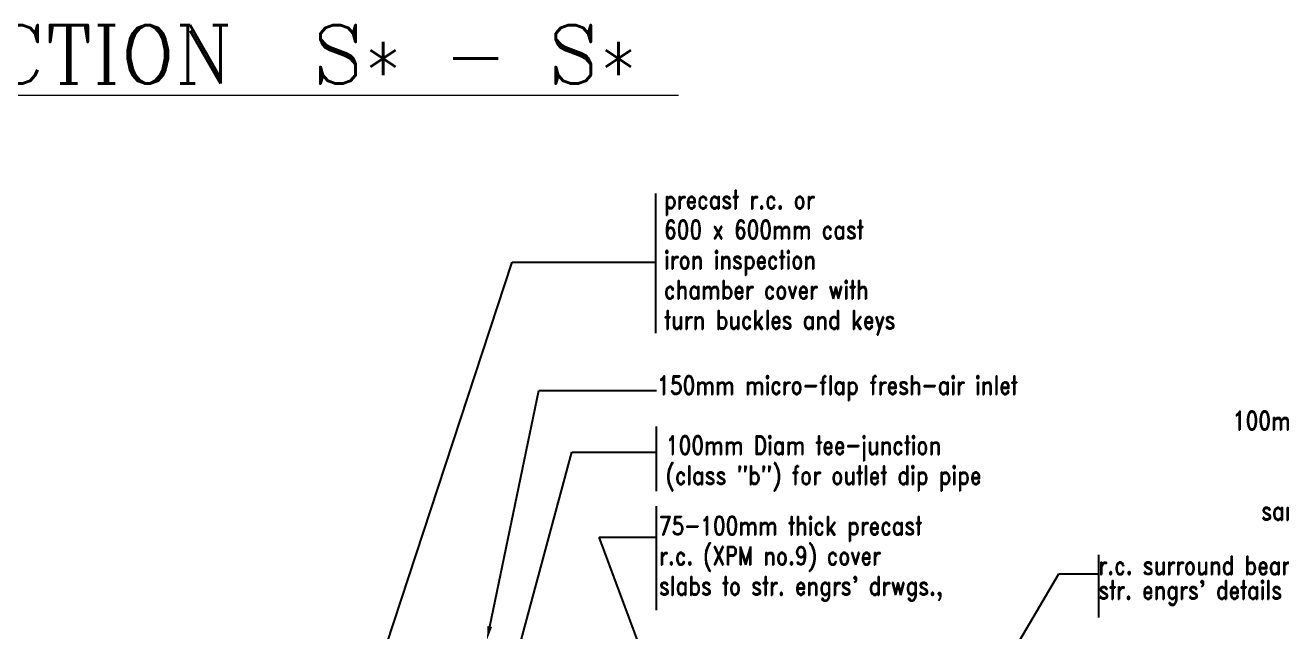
# Model space of a CAD drawing. Header units: inches. Extents: x 23 to 2032867, y 13 to 664695.
# Drawn here: x 1251239 to 1262341, y 503013 to 508367 of the extents above; entities that cross this region are included whole.
import ezdxf

# ---------------------------------------------------------------- set-up
doc = ezdxf.new("R2010")
doc.units = ezdxf.units.IN
doc.header["$MEASUREMENT"] = 0
doc.layers.add('TXT1', color=4, linetype='Continuous', lineweight=13)
doc.layers.add('TXT2', color=7, linetype='Continuous', lineweight=0)
doc.styles.add('ROMANC', font='romanc.shx', dxfattribs={"height": 200})
doc.styles.add('TXT1', font='romand__.ttf', dxfattribs={"width": 0.8, "height": 100})

msp = doc.modelspace()

# ---------------------------------------------------------------- linework, layer by layer
for p, q in [((1256809.304, 505647.534), (1256809.304, 506879.711)), ((1254430.724, 502898.617), (1255541.153, 506276.009)), ((1255541.153, 506276.009), (1256809.304, 506276.009)), ((1255343.61, 503059.913), (1255777.11, 505142.708)), ((1255777.11, 505142.708), (1256817.628, 505142.708)), ((1256817.628, 504252.669), (1256817.628, 504825.466)), ((1255354.426, 501946.808), (1256068.711, 504598.944)), ((1256068.711, 504598.944), (1256814.944, 504598.944)), ((1256817.628, 503204.008), (1256817.628, 504120.484)), ((1256309.802, 503847.454), (1256814.944, 503847.454)), ((1256668.728, 502884.1), (1256309.802, 503847.454)), ((1260723.978, 503138.995), (1260723.978, 503691.21)), ((1259901.192, 502730.131), (1260369.904, 503525.009)), ((1260369.904, 503525.009), (1260723.978, 503525.009))]:
    msp.add_line(p, q)
msp.add_solid([(1255363.655, 503055.741), (1255323.565, 503064.085), (1255318.577, 502939.64)])

# ---------------------------------------------------------------- texts
at = {"layer": 'TXT1', "style": 'ROMANC'}
msp.add_text('%%USECTION  S* - S* ', height=515.97, dxfattribs=at).set_placement((1250044.351, 507850.783))
at = {"layer": 'TXT2', "style": 'TXT1', "width": 0.8}
for s, p in [('precast r.c. or', (1256883.042, 506745.704)), ('600 x 600mm cast', (1256883.042, 506480.504)), ('iron inspection', (1256883.042, 506215.304)), ('chamber cover with', (1256883.042, 505950.104)), ('turn buckles and keys', (1256883.042, 505684.904)), ('150mm micro-flap fresh-air inlet', (1256822.339, 505108.283)), ('100mm Diam soil pipe', (1261907.928, 504795.14)), ('100mm Diam tee-junction', (1256900.115, 504577.883)), ('(class "b") for outlet dip pipe', (1256900.115, 504312.683)), ('sandcrete block wall', (1262157.903, 503999.54)), ('75-100mm thick precast', (1256837.931, 503867.876)), ('r.c. (XPM no.9) cover', (1256837.931, 503602.676)), ('r.c. surround beams to', (1260718.78, 503517.71)), ("slabs to str. engrs' drwgs.,", (1256837.931, 503337.476)), ("str. engrs' details", (1260718.78, 503300.762))]:
    msp.add_text(s, height=163.8, dxfattribs=at).set_placement(p)

doc.saveas('drawing.dxf')
